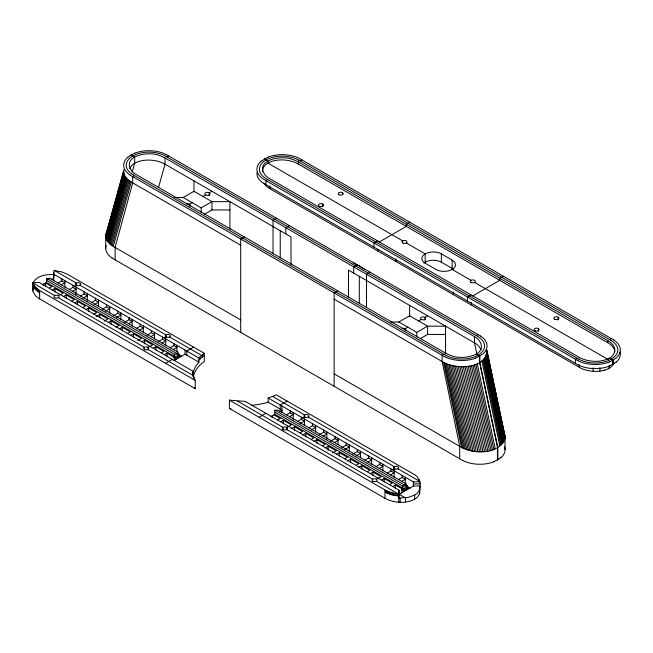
<?xml version="1.0" encoding="UTF-8"?>
<svg xmlns="http://www.w3.org/2000/svg" width="653" height="653" viewBox="0 0 653 653"><rect width="100%" height="100%" fill="white"/><g stroke="black" fill="none" stroke-linecap="round" stroke-linejoin="round"><path stroke-width="0.98" d="M398.787 502.222L398.999 490.174L245.283 401.424L229.415 400.15L229.407 408.443L385.001 498.28A24.43 14.105 0 0 0 390.772 500.753C398.534 503.006 407.382 503.104 414.655 499.21A17.941 10.358 0 0 0 417.749 496.811L419.806 493.195L419.659 489.26M385.001 498.28L385.009 489.979L229.415 400.15M279.778 411.488L282.023 410.19L268.154 402.175L268.154 398.028L276.415 394.91L413.039 473.792C420.116 476.804 422.499 486.828 417.765 492.648A17.941 10.358 0 0 1 414.671 495.047L408.117 497.464L398.779 498.076L398.779 496.002L392.053 494.892L387.164 493.162L386.054 492.623L386.062 490.55L385.009 489.979M387.164 493.162L387.164 491.089L386.062 490.55M388.323 493.66L388.323 491.587L387.164 491.089M389.531 494.117L389.531 492.044L388.323 491.587M390.772 494.525L390.78 492.452L389.531 492.044M392.053 494.892L392.053 492.819L390.78 492.452M393.367 495.211L393.367 493.137L392.053 492.819M394.698 495.48L394.706 493.407L393.367 493.137M396.053 495.7L396.053 493.627L394.706 493.407M397.416 495.872L397.424 493.807L396.053 493.627M418.981 480.771L418.981 479.392M419.659 480.959L419.879 483.816L413.373 483.946M32.797 290.92L32.797 282.618L39.294 282.496L193.01 371.247L193.745 376.952L195.223 380.405L195.223 388.715L39.629 298.878A24.43 14.105 0 0 1 35.344 295.548L32.797 290.92L32.879 283.614M400.167 502.288L400.183 498.133M405.554 502.051L405.57 497.888L398.999 494.321L413.373 486.02L419.879 485.889L419.871 490.052M414.655 499.21L414.671 495.047M419.569 493.954L419.585 489.799M398.999 490.174L398.779 496.002L398.999 492.248M107.019 231.186L105.762 234.966L105.721 248.377M240.696 245.218L131.261 182.04C127.196 179.755 123.254 175.649 123.735 170.637M334.14 299.172L443.575 362.35C456.194 369.435 486.469 369.549 486.844 350.114L504.989 436.155L505.055 449.566M334.14 373.875L461.54 447.427C474.862 454.529 500.533 454.586 505.055 437.118L487.089 352.04M53.668 280.839L53.873 270.448L61.888 271.917L67.659 274.391L204.291 353.273L204.291 361.574L202.25 363.109A51.334 29.638 0 0 0 193.312 376.675M53.668 276.276L53.897 272.513M193.157 374.389L193.166 376.471L193.01 373.32M32.862 287.777L32.683 290.128M105.762 234.966L123.874 169.698M123.686 171.6L105.721 235.929C105.819 240.582 109.492 244.198 113.296 246.369L240.696 319.921M105.786 236.892L123.76 172.563M105.957 237.855L123.931 173.527M106.243 238.81L124.217 174.482M106.635 239.749L124.609 175.42M107.133 240.679L125.098 176.351M107.729 241.586L125.703 177.257M108.431 242.467L126.404 178.138M109.231 243.316L127.196 178.987M110.12 244.14L128.094 179.812M111.1 244.924L129.074 180.603M132.216 172.025L134.665 163.25L134.665 157.03L130.959 155.022L127.906 157.185M112.169 245.675L130.143 181.346M113.296 246.369L131.261 182.04M158.499 187.574L165.029 164.189L165.029 157.961A24.92 14.382 0 0 0 159.128 155.43C149.325 150.892 120.666 155.528 131.898 171.151A24.92 14.382 0 0 0 136.281 174.563L445.746 353.232A24.92 14.382 0 0 0 451.647 355.754C461.451 360.301 490.109 355.656 478.878 340.033A24.92 14.382 0 0 0 474.494 336.63M33.115 282.855C36.764 275.427 46.485 274.227 53.897 274.595L53.668 278.349L51.424 279.647M613.926 363.06L612.114 365.917A17.941 10.358 0 0 1 604.825 370.12M129.621 168.637L131.49 165.715A18.447 10.652 0 0 1 138.958 161.405C145.505 159.463 152.614 159.716 159.128 161.658A24.92 14.382 0 0 1 165.029 164.189L291.009 236.917L291.009 265.142M193.01 371.247L193.01 375.393L193.157 373.377A51.334 29.638 0 0 1 197.777 363.435L198.896 362.195L198.896 358.04L204.291 353.273M198.896 360.121L204.291 355.346M261.176 161.169L268.195 157.12M616.13 362.146L609.11 366.202A25.622 14.79 0 0 1 578.076 364.88M500.835 457.761L493.815 461.818M609.371 358.154C614.889 355.82 616.848 348.147 612.139 344.025A24.92 14.382 0 0 0 607.763 340.621L298.299 161.952A24.92 14.382 0 0 0 292.397 159.422C282.586 154.883 253.927 159.52 265.167 175.143A24.92 14.382 0 0 0 269.542 178.547L579.007 357.215A24.92 14.382 0 0 0 584.908 359.746C592.867 362.056 601.927 362.146 609.371 358.154L613.085 360.154L616.13 357.999A25.622 14.79 0 0 0 613.844 340.082M193.639 347.127L186.815 351.069L186.815 355.216M259.029 417.243L265.853 413.3M130.959 155.022L134.934 153.129M134.477 175.6L132.681 176.637L132.681 182.864L115.116 247.422L115.116 259.87M166.825 156.924L168.629 155.887M174.204 197.492L183.183 197.492L193.965 191.264L211.939 201.646L229.913 201.646L229.913 229.309M42.29 284.92L46.477 282.496L177.828 358.334L177.828 352.106L50.077 278.349L46.477 280.423L174.237 354.179L177.828 354.179L178.726 353.665L180.522 356.775M192.17 202.683L189.476 204.234A2.539 1.469 0 0 0 186.407 204.005M202.952 196.455L205.646 194.896A2.539 1.469 0 0 0 209.899 194.243A2.539 1.469 0 0 0 206.789 192.447A2.539 1.469 0 0 0 205.646 194.896M211.939 191.264L209.246 192.823L209.246 195.59M49.465 288.022L51.856 286.643L45.579 283.018L45.579 286.577M58.044 283.067L61.741 280.937L64.876 282.741L61.178 284.879M52.599 289.834L54.991 288.446L63.063 293.107L60.672 294.495M183.183 197.492L201.157 207.866L211.939 201.646L211.939 209.94L204.471 214.249M58.321 295.58L60.141 294.536M74.515 286.234L76.336 285.181A2.539 1.469 0 0 0 80.588 284.528A2.539 1.469 0 0 0 77.47 282.733A2.539 1.469 0 0 0 76.336 285.181M69.251 289.54L72.948 287.402L76.083 289.214L72.385 291.344M63.806 296.307L66.198 294.919L74.271 299.58L71.879 300.968M267.746 179.591L265.951 180.628L265.951 184.775M300.094 160.916L301.89 159.871M80.458 296.005L84.155 293.874L87.29 295.687L82.8 298.274M75.013 302.772L77.405 301.392L85.478 306.053L82.482 307.783M91.616 302.502L95.362 300.347L98.497 302.151L94.008 304.747M86.22 309.244L88.612 307.857L96.685 312.518L93.689 314.248M102.08 309.408L106.57 306.812L109.704 308.624L105.215 311.22M96.024 316.525L99.819 314.33L107.892 318.99L104.145 321.154M244.287 236.917L240.696 238.99L240.696 332.377M276.635 218.241L273.044 220.314L273.044 253.707M113.287 315.881L117.777 313.285L120.911 315.097L116.422 317.693M108.635 322.182L111.026 320.803L119.099 325.463L116.103 327.194M289.295 225.554L285.834 227.701L285.834 233.929M124.494 322.345L128.984 319.758L132.118 321.562L128.421 323.7M119.842 328.655L122.233 327.275L130.306 331.936L127.311 333.659M136.444 328.386L140.191 326.222L143.325 328.035L139.628 330.165M131.041 335.128L133.441 333.74L141.513 338.401L137.767 340.564M146.901 335.291L151.398 332.695L154.532 334.507L150.835 336.638M142.248 341.592L144.648 340.213L152.72 344.874L149.725 346.604M149.798 346.294L147.994 347.339L147.994 350.008M164.172 337.993L165.976 336.956A2.539 1.469 0 0 0 170.229 336.295A2.539 1.469 0 0 0 167.111 334.499A2.539 1.469 0 0 0 165.976 336.956M158.108 341.764L162.605 339.168L165.74 340.972L162.042 343.111M153.455 348.065L155.855 346.686L163.927 351.347L161.528 352.726M170.115 347.771L173.812 345.633L176.947 347.445L173.249 349.575M164.662 354.538L167.062 353.151L173.339 356.775L175.135 359.885M173.339 356.775L174.237 356.26L177.828 356.26M172.441 359.37L165.609 363.313M377.548 240.908L373.957 242.981L373.957 247.136M409.896 222.232L406.305 224.306L406.305 226.379L379.246 242.01M173.633 360.75L185.019 354.179L198.896 362.195M357.428 264.889L353.697 266.889L353.697 273.109M337.732 290.871L334.14 292.944L334.14 386.323M370.08 272.195L366.488 274.268L366.488 307.661M390.853 321.994L398.836 321.994L409.619 315.774L427.593 326.149L445.558 326.149L445.558 353.812M405.129 328.745L407.823 327.186M418.606 320.958L421.299 319.407A2.539 1.469 0 0 0 425.552 318.746A2.539 1.469 0 0 0 422.442 316.95A2.539 1.469 0 0 0 421.299 319.407M427.593 315.774L424.891 317.325L424.891 320.092M471.001 294.862L467.409 296.935L467.409 301.082M503.349 276.186L499.757 278.26L499.757 280.333L472.69 295.956M270.644 416.761L274.84 414.337L406.19 490.174L406.19 483.946L278.431 410.19L274.84 410.19L274.84 414.337M398.836 321.994L416.81 332.369L427.593 326.149L427.593 334.45L420.124 338.76M277.819 419.863L280.21 418.483L273.942 414.859M286.406 414.908L290.095 412.778L293.23 414.582L289.54 416.72M280.953 421.675L283.345 420.287L291.418 424.948L289.026 426.336M288.495 426.376L286.691 427.413L286.691 430.082M302.87 418.075L304.673 417.03M297.613 421.381L301.302 419.242L304.437 421.054L299.947 423.65M291.565 428.49L294.552 426.76L302.625 431.421L300.233 432.808M308.82 427.846L312.509 425.715L315.644 427.527L311.154 430.115M302.763 434.963L305.759 433.233L313.832 437.894L311.44 439.273M443.95 354.269L442.146 355.305L442.146 361.533L459.72 446.374L459.72 458.822M476.298 335.593L478.094 334.556M319.227 434.776L323.717 432.188L326.851 433.992L323.113 436.155M313.971 441.428L316.966 439.698L325.039 444.358L322.647 445.746M330.434 441.248L334.924 438.653L338.058 440.465L334.32 442.628M325.178 447.901L328.173 446.17L336.246 450.831L332.459 453.019M341.641 447.721L346.131 445.126L349.265 446.938L344.776 449.533M336.385 454.374L339.38 452.643L347.453 457.304L345.062 458.684M352.849 454.186L357.338 451.598L360.472 453.402L355.983 455.998M347.592 460.838L350.588 459.116L358.66 463.769L356.269 465.156M364.856 460.202L368.545 458.063L371.679 459.875L367.941 462.038M358.799 467.311L361.795 465.581L369.867 470.242L367.476 471.629M376.063 466.666L379.752 464.536L382.887 466.348L379.197 468.479M370.61 473.433L373.002 472.054L381.074 476.714L378.683 478.094M577.211 358.26L575.415 359.297L575.415 363.443M609.559 339.584L611.355 338.54M376.332 479.188L378.152 478.135M392.526 469.834L394.347 468.789M387.27 473.139L390.959 471.009L394.094 472.813L390.404 474.951M381.817 479.906L384.209 478.527L392.282 483.187L389.89 484.567M398.477 479.612L402.166 477.474L405.301 479.286L401.611 481.416M393.024 486.379L395.416 484.991L401.693 488.615L403.489 491.725M406.19 483.946L402.591 486.02L274.84 412.263M408.884 488.615L407.088 485.505L406.19 486.02L402.591 486.02L402.591 488.101L404.387 491.211M287.059 401.064L280.227 404.999L280.227 409.153M475.841 358.064L482.869 354.008A25.622 14.79 0 0 0 480.584 336.091M609.11 362.048L613.085 360.154L613.085 364.301M268.154 402.175L266 402.828A51.334 29.638 0 0 1 251.454 405.309M604.858 370.104C598.458 372.022 591.504 371.761 585.137 369.859A24.43 14.105 0 0 1 579.366 367.386L269.909 188.717A24.43 14.105 0 0 1 265.624 185.387L263.967 183.126M268.154 398.028L413.373 481.873L419.871 481.751M211.939 209.94L229.913 209.94M46.477 282.496L46.477 278.349L50.077 278.349M427.593 334.45L445.558 334.45M406.19 488.101L402.591 488.101L401.693 488.615L401.693 493.064M397.424 493.807L398.795 493.921M229.407 408.443L231.015 408.737M264.22 159.014L267.926 161.022L267.926 163.095L402.713 240.908M476.11 354.163L479.824 356.163L479.824 362.391L497.79 447.468L497.79 459.916M359.223 265.926L356.032 264.236A50.828 29.344 0 0 0 353.412 263.053M578.036 360.758L263.404 179.11A25.622 14.79 0 0 1 261.118 161.152M578.036 364.913L263.404 183.264A25.622 14.79 0 0 1 256.996 172.547M166.009 154.418L480.632 336.066M444.766 356.775L130.143 175.126M462.74 460.528L112.169 258.131M385.001 492.052L386.054 492.623M298.699 160.107L610.955 340.384M262.449 171.666L262.881 168.482L264.751 165.552A18.447 10.652 0 0 1 272.219 161.242C278.774 159.308 285.875 159.552 292.389 161.495A24.92 14.382 0 0 1 298.29 164.025L607.763 342.694A24.92 14.382 0 0 1 612.139 346.098L614.22 349.224L614.857 351.649M406.305 242.981L425.176 253.878A11.436 6.603 0 0 1 441.346 253.878L452.129 260.106A11.436 6.603 0 0 1 452.129 269.444L471.001 280.333M423.895 263.061A11.436 6.603 0 0 1 441.346 262.18L452.129 268.399A11.436 6.603 0 0 1 453.411 269.289M474.592 282.406L608.498 359.721M578.607 359.06L266.351 178.783A23.051 13.313 0 0 1 266.049 159.936L264.457 158.875M477.686 336.393L165.438 156.116A23.051 13.313 0 0 0 132.788 155.945A23.051 13.313 0 0 0 133.155 174.751M165.029 157.961L474.494 336.63L474.494 342.858L477.008 354.726M474.494 342.858L348.514 270.122L348.514 297.335M133.09 174.792L445.338 355.069A23.051 13.313 0 0 0 477.988 355.24A23.051 13.313 0 0 0 477.621 336.434M79.927 285.181L165.976 334.883L165.976 337.552M169.568 336.956L201.557 355.436M308.265 417.03L394.347 466.715L394.347 469.376M397.938 468.789L419.773 481.383M54.509 270.505L76.336 283.108L76.336 285.777M272.668 396.485L304.673 414.957L304.673 417.626M53.668 274.195L198.896 358.04M177.159 352.759L178.726 353.665M405.513 484.599L407.088 485.505M46.477 278.349L177.828 354.179L179.624 357.297M178.563 354.603L181.787 356.465M274.84 410.19L406.19 486.02L407.986 489.138M407.007 486.493L410.19 488.338M398.624 493.072L400.158 493.954M32.895 282.986L54.73 295.58M58.321 297.662L144.403 347.339L144.403 350.008M147.994 349.412L193.443 375.646M237.659 401.171L283.1 427.413L283.1 430.082M286.691 429.486L372.741 479.188M376.332 481.261L398.159 493.864M32.797 282.618L34.707 286.504L39.629 290.577L195.223 380.405M32.797 284.7L35.352 289.32L39.629 292.65L39.629 298.878M613.902 340.058L299.27 158.41A25.622 14.79 0 0 0 268.163 157.087M359.379 266.016L362.301 267.861M611.175 359.191L612.849 360.293L612.849 364.439M477.906 355.199L479.58 356.301L479.58 362.529L497.553 447.607L497.553 460.055M131.196 154.883L132.869 155.994M176.032 359.37L174.237 356.26L174.237 354.179M194.716 387.784L195.223 388.715M480.959 349.379L478.878 346.261A24.92 14.382 0 0 0 474.494 342.858M486.795 351.183L494.95 389.768M495.366 391.743L500.174 414.5M500.59 416.475L504.989 436.155M487.04 353.004L505.014 438.081M486.893 353.967L504.859 439.045M486.632 354.914L504.598 440M486.256 355.861L504.23 440.938M485.783 356.783L503.757 441.861M485.203 357.681L503.177 442.767M484.526 358.562L502.492 443.64M483.742 359.411L501.716 444.489M482.869 360.236L500.835 445.313M481.873 361.036L499.847 446.113M477.237 363.713L495.203 448.791M475.841 364.284L493.815 449.362M474.429 364.79L492.395 449.868M472.952 365.239L490.925 450.325M471.433 365.639L489.407 450.717M469.866 365.974L487.84 451.052M468.266 366.243L486.24 451.321M466.642 366.455L484.608 451.533M464.993 366.611L482.959 451.688M463.328 366.7L481.294 451.778M461.655 366.725L479.62 451.803M459.981 366.684L477.947 451.762M458.316 366.586L476.282 451.664M456.659 366.423L474.633 451.501M455.035 366.194L473.001 451.272M453.427 365.909L471.401 450.986M451.86 365.558L469.834 450.643M450.333 365.158L468.307 450.235M448.856 364.692L466.83 449.778M447.427 364.178L465.401 449.264M446.064 363.615L464.038 448.693M444.766 362.995L462.74 448.08M443.575 362.35L461.54 447.427M32.699 285.965L32.797 286.773M202.25 354.808L202.25 356.889M199.842 356.987L199.851 359.068M193.745 376.952L193.745 378.34M192.962 371.81L192.97 373.883M39.629 290.577L39.629 292.65M38.633 289.965L38.633 292.046M37.703 289.328L37.711 291.409M36.846 288.659L36.846 290.74M36.054 287.965L36.062 290.038M35.344 287.247L35.352 289.32M34.707 286.504L34.715 288.585M34.16 285.753L34.16 287.826M33.687 284.977L33.687 287.059M33.303 284.194L33.303 286.275M33.001 283.41L33.009 285.483M609.012 365.647L609.012 368.316M607.763 340.621L607.763 342.694M599.911 367.598L599.911 371.157M593.153 367.77L593.153 371.328M579.366 364.717L579.366 367.386M558.16 317.17L558.16 319.937M538.39 328.581L538.39 331.349M471.36 302.363L471.36 305.024M453.386 291.981L453.386 294.65M452.129 260.106L452.129 268.399M441.346 253.878L441.346 262.18M425.176 262.18L425.176 253.878A11.436 6.603 0 0 0 425.176 263.216L435.959 269.444A11.436 6.603 0 0 0 452.129 269.444M416.81 332.369L416.81 337.087M413.373 481.873L413.373 486.02M409.619 305.4L409.619 316.754M405.301 477.212L405.301 484.624M402.166 475.4L402.166 477.474M395.889 258.784L395.889 261.453M395.416 484.991L395.416 488.55M394.094 470.74L394.094 477.261M390.959 468.936L390.959 471.009M384.209 478.527L384.209 482.077M382.887 464.275L382.887 470.797M379.752 462.463L379.752 464.536M377.907 249.299L377.907 251.079M373.002 472.054L373.002 475.613M371.679 457.802L371.679 464.324M368.545 455.99L368.545 458.063M361.795 465.581L361.795 469.14M360.472 451.329L360.472 457.851M359.297 276.341L359.297 303.555M357.338 449.517L357.338 451.598M350.588 459.116L350.588 462.667M349.265 444.864L349.265 451.378M346.131 443.052L346.131 445.126M342.507 192.659L342.507 194.504M339.38 452.643L339.38 456.202M338.058 438.392L338.058 444.913M334.924 436.579L334.924 438.653M328.173 446.17L328.173 450.619M326.851 431.919L326.851 439.33M323.717 430.107L323.717 432.188M322.737 204.079L322.737 206.846M316.966 439.698L316.966 443.256M315.644 425.446L315.644 431.968M312.509 423.642L312.509 425.715M305.759 433.233L305.759 436.792M304.437 418.981L304.437 425.503M301.302 417.169L301.302 419.242M298.299 161.952L298.299 164.025M294.552 426.76L294.552 430.319M293.23 412.508L293.23 419.92M290.095 410.696L290.095 412.778M283.345 420.287L283.345 423.846M282.023 406.035L282.023 412.68M280.227 230.697L280.227 257.911M272.138 415.896L272.138 417.553M269.909 186.056L269.909 188.717M201.157 207.866L201.157 212.584M193.965 180.889L193.965 192.023M189.476 206.079L189.476 204.234A2.539 1.469 0 0 1 189.876 206.005M185.019 350.032L185.019 354.179M176.947 345.372L176.947 351.894M173.812 343.56L173.812 345.633M167.062 353.151L167.062 356.709M165.74 338.899L165.74 345.421M162.605 337.095L162.605 339.168M155.855 346.686L155.855 350.237M154.532 332.434L154.532 338.956M151.398 330.622L151.398 332.695M144.648 340.213L144.648 343.772M143.325 325.961L143.325 332.483M140.191 324.149L140.191 326.222M133.441 333.74L133.441 337.299M132.118 319.488L132.118 326.01M128.984 317.676L128.984 319.758M122.233 327.275L122.233 330.826M120.911 313.024L120.911 319.546M117.777 311.212L117.777 313.285M111.026 320.803L111.026 324.361M109.704 306.551L109.704 313.073M106.57 304.739L106.57 306.812M99.819 314.33L99.819 317.889M98.497 300.078L98.497 306.6M95.362 298.266L95.362 300.347M88.612 307.857L88.612 311.416M87.29 293.605L87.29 301.017M84.155 291.801L84.155 293.874M77.405 301.392L77.405 304.951M76.083 287.14L76.083 294.552M72.948 285.328L72.948 287.402M66.198 294.919L66.198 298.478M64.876 280.668L64.876 287.189M61.741 278.855L61.741 280.937M54.991 288.446L54.991 292.005M43.784 284.055L43.784 285.712M266.057 159.936A23.051 13.313 0 0 1 298.633 160.148M610.881 340.425A23.051 13.313 0 0 1 611.249 359.232A23.051 13.313 0 0 1 578.672 359.019M609.143 362.08A25.622 14.79 0 0 1 578.076 360.734M620.105 352.024A25.622 14.79 0 0 1 616.187 362.17M402.06 328.508A2.539 1.469 0 0 1 405.342 328.883A2.539 1.469 0 0 1 405.129 330.818M493.848 461.851A25.622 14.79 0 0 1 462.781 460.496M112.218 258.098A25.622 14.79 0 0 1 106.161 245.495M504.524 446.685A25.622 14.79 0 0 1 500.892 457.786M475.882 358.089A25.622 14.79 0 0 1 444.815 356.742M130.192 175.094A25.622 14.79 0 0 1 127.857 157.161M134.893 153.096A25.622 14.79 0 0 1 165.96 154.443M363.003 268.35A50.828 29.344 0 0 1 364.35 269.371M319.676 206.381A2.539 1.469 0 0 0 323.488 205.115A2.539 1.469 0 0 0 319.676 203.842A2.539 1.469 0 0 0 319.676 206.381M338.915 194.741A2.539 1.469 0 0 0 343.168 194.08A2.539 1.469 0 0 0 340.05 192.284A2.539 1.469 0 0 0 338.915 194.741M554.568 319.244A2.539 1.469 0 0 0 558.813 318.582A2.539 1.469 0 0 0 555.703 316.787A2.539 1.469 0 0 0 554.568 319.244M535.321 330.891A2.539 1.469 0 0 0 539.133 329.618A2.539 1.469 0 0 0 535.321 328.345A2.539 1.469 0 0 0 535.321 330.891M471.001 282.406A2.539 1.469 0 0 0 475.253 281.753A2.539 1.469 0 0 0 472.135 279.957A2.539 1.469 0 0 0 471.001 282.406M403.236 243.218A2.539 1.469 0 0 0 407.048 241.945A2.539 1.469 0 0 0 403.236 240.671A2.539 1.469 0 0 0 403.236 243.218M54.73 297.662A2.539 1.469 0 0 0 58.974 297.001A2.539 1.469 0 0 0 55.864 295.205A2.539 1.469 0 0 0 54.73 297.662M144.403 349.412A2.539 1.469 0 0 0 148.647 348.751A2.539 1.469 0 0 0 145.537 346.955A2.539 1.469 0 0 0 144.403 349.412M394.877 469.017A2.539 1.469 0 0 0 398.689 467.752A2.539 1.469 0 0 0 394.877 466.479A2.539 1.469 0 0 0 394.877 469.017M305.204 417.267A2.539 1.469 0 0 0 309.016 415.994A2.539 1.469 0 0 0 305.204 414.728A2.539 1.469 0 0 0 305.204 417.267M372.741 481.261A2.539 1.469 0 0 0 376.993 480.608A2.539 1.469 0 0 0 373.875 478.804A2.539 1.469 0 0 0 372.741 481.261M283.622 429.723A2.539 1.469 0 0 0 287.442 428.45A2.539 1.469 0 0 0 283.622 427.184A2.539 1.469 0 0 0 283.622 429.723"/></g></svg>
